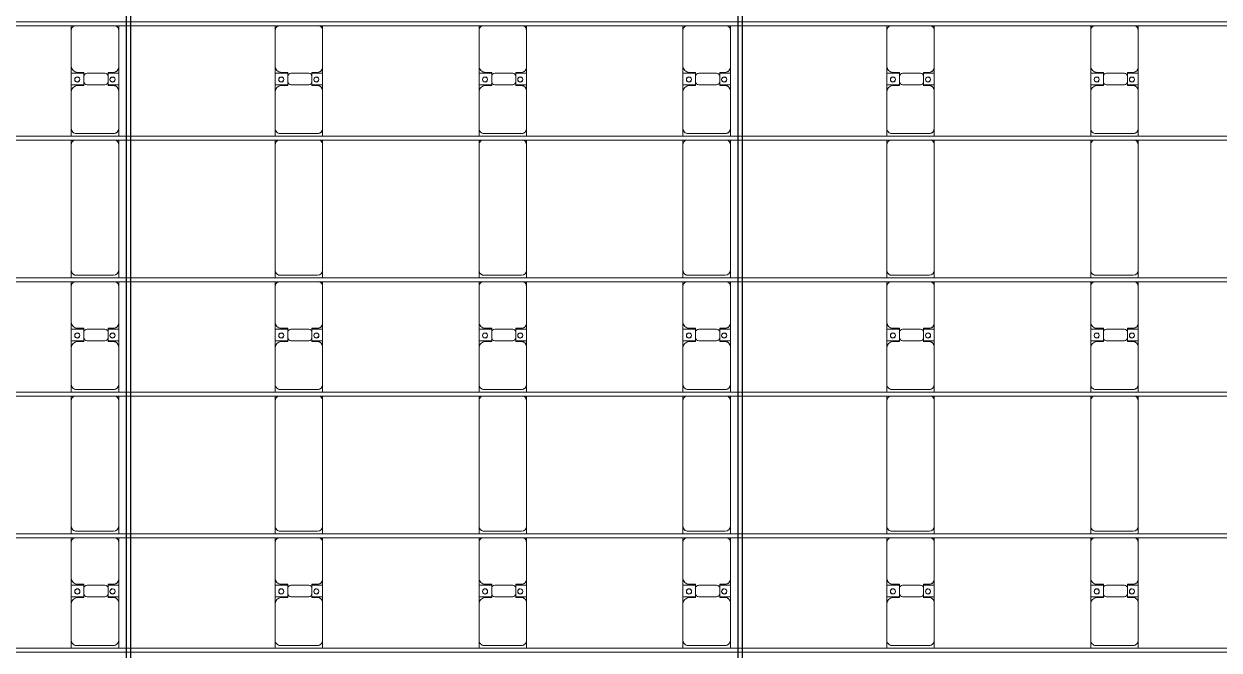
# Model space of a CAD drawing. Header units: millimetres. Extents: x -178706 to 107777, y -87310 to 933.
# Drawn here: x -155589 to -143865, y -50161 to -44021 of the extents above; entities that cross this region are included whole.
import ezdxf

# ---------------------------------------------------------------- set-up
doc = ezdxf.new("R2010")
doc.units = ezdxf.units.MM
doc.layers.add('A-GENM', color=13, linetype='Continuous', lineweight=9)
doc.layers.add('S-BEAM', color=12, linetype='Continuous', lineweight=9)

# ---------------------------------------------------------------- blocks, each defined once
blk = doc.blocks.new('Dai phao do pin - DẢI PHAO ĐỠ PIN-V8-BỐ TRÍ KHUNG KẾT CẤU BÈ PIN 04')
at = {"layer": 'A-GENM', "color": 7}
for p, q in [((25795, 242), (25870, 242)), ((26230, 242), (25870, 242)), ((26230, 242), (26412, 242)), ((26298, 242), (26480, 242)), ((26298, 118), (26298, 242)), ((26412, 242), (26412, 118)), ((26830, 242), (26480, 242)), ((26830, 242), (26875, 242)), ((26915, 242), (26990, 242)), ((28220, 242), (26990, 242)), ((28220, 242), (28265, 242)), ((28305, 242), (28380, 242)), ((28740, 242), (28380, 242)), ((28740, 242), (28922, 242)), ((28808, 242), (28990, 242)), ((28808, 118), (28808, 242)), ((28922, 242), (28922, 118)), ((29340, 242), (28990, 242)), ((29340, 242), (29385, 242)), ((29425, 242), (29500, 242)), ((30730, 242), (29500, 242)), ((30730, 242), (30775, 242)), ((30815, 242), (30890, 242)), ((31250, 242), (30890, 242)), ((31250, 242), (31432, 242)), ((31318, 242), (31500, 242)), ((31318, 118), (31318, 242)), ((31432, 242), (31432, 118)), ((31850, 242), (31500, 242)), ((31850, 242), (31895, 242)), ((25820, 192), (25820, -173)), ((26290, 118), (26290, 182)), ((26382, 118), (26290, 118)), ((26420, 118), (26328, 118)), ((26420, 182), (26420, 118)), ((26940, 192), (26940, -173)), ((28330, 192), (28330, -173)), ((28800, 118), (28800, 182)), ((28892, 118), (28800, 118)), ((28930, 118), (28838, 118)), ((28930, 182), (28930, 118)), ((29450, 192), (29450, -173)), ((30840, 192), (30840, -173)), ((31310, 118), (31310, 182)), ((31402, 118), (31310, 118)), ((31440, 118), (31348, 118)), ((31440, 182), (31440, 118)), ((26298, 88), (26298, -88)), ((26412, -88), (26412, 88)), ((28808, 88), (28808, -88)), ((28922, -88), (28922, 88)), ((31318, 88), (31318, -88)), ((31432, -88), (31432, 88)), ((25870, -223), (25795, -223)), ((25870, -223), (26240, -223)), ((26412, -223), (26240, -223)), ((26290, -173), (26290, -118)), ((26290, -118), (26382, -118)), ((26298, -223), (26298, -118)), ((26470, -223), (26298, -223)), ((26328, -118), (26420, -118)), ((26412, -118), (26412, -223)), ((26420, -118), (26420, -173)), ((26470, -223), (26830, -223)), ((26875, -223), (26830, -223)), ((26990, -223), (26915, -223)), ((26990, -223), (28220, -223)), ((28265, -223), (28220, -223)), ((28380, -223), (28305, -223)), ((28380, -223), (28750, -223)), ((28922, -223), (28750, -223)), ((28800, -173), (28800, -118)), ((28800, -118), (28892, -118)), ((28808, -223), (28808, -118)), ((28980, -223), (28808, -223)), ((28838, -118), (28930, -118)), ((28922, -118), (28922, -223)), ((28930, -118), (28930, -173)), ((28980, -223), (29340, -223)), ((29385, -223), (29340, -223)), ((29500, -223), (29425, -223)), ((29500, -223), (30730, -223)), ((30775, -223), (30730, -223)), ((30890, -223), (30815, -223)), ((30890, -223), (31260, -223)), ((31432, -223), (31260, -223)), ((31310, -173), (31310, -118)), ((31310, -118), (31402, -118)), ((31318, -223), (31318, -118)), ((31490, -223), (31318, -223)), ((31348, -118), (31440, -118)), ((31432, -118), (31432, -223)), ((31440, -118), (31440, -173)), ((31490, -223), (31850, -223)), ((31895, -223), (31850, -223))]:
    blk.add_line(p, q, dxfattribs=at)
for centre, radius, start, end in [((25870, 192), 50, 90, 180), ((26230, 182), 60, 0, 90), ((26480, 182), 60, 90, 180), ((26830, 192), 50, 30, 90), ((26990, 192), 50, 90, 180), ((26990, 192), 50, 105, 180), ((28220, 192), 50, 30, 90), ((28220, 192), 50, 30, 90), ((28380, 192), 50, 90, 180), ((28740, 182), 60, 360, 90), ((28990, 182), 60, 90, 180), ((29340, 192), 50, 30, 90), ((29500, 192), 50, 90, 180), ((29500, 192), 50, 105, 180), ((30730, 192), 50, 30, 90), ((30730, 192), 50, 30, 90), ((30890, 192), 50, 90, 180), ((31250, 182), 60, 0, 90), ((31500, 182), 60, 90, 180), ((31850, 192), 50, 30, 90), ((25870, 192), 50, 135, 180), ((26230, 182), 60, 0, 30), ((26328, 88), 30, 90, 180), ((26349, 183), 25, 360, 180), ((26349, 183), 25, 180, 360), ((26351, 183), 25, 0, 180), ((26351, 183), 25, 180, 360), ((26382, 88), 30, 360, 90), ((26480, 182), 60, 150, 180), ((26830, 192), 50, 30, 45), ((28380, 192), 50, 135, 180), ((28740, 182), 60, 360, 30), ((28838, 88), 30, 90, 180), ((28859, 183), 25, 0, 180), ((28859, 183), 25, 180, 0), ((28861, 183), 25, 360, 180), ((28861, 183), 25, 180, 0), ((28892, 88), 30, 0, 90), ((28990, 182), 60, 150, 180), ((29340, 192), 50, 30, 45), ((30890, 192), 50, 135, 180), ((31250, 182), 60, 0, 30), ((31348, 88), 30, 90, 180), ((31369, 183), 25, 360, 180), ((31369, 183), 25, 180, 0), ((31371, 183), 25, 360, 180), ((31371, 183), 25, 180, 0), ((31402, 88), 30, 0, 90), ((31500, 182), 60, 150, 180), ((31850, 192), 50, 30, 45), ((26328, -88), 30, 180, 270), ((26382, -88), 30, 270, 360), ((28838, -88), 30, 180, 270), ((28892, -88), 30, 270, 360), ((31348, -88), 30, 180, 270), ((31402, -88), 30, 270, 360), ((25870, -173), 50, 180, 270), ((25870, -173), 50, 180, 225), ((26240, -173), 50, 270, 360), ((26240, -173), 50, 315, 0), ((26349, -162), 25, 0, 180), ((26349, -162), 25, 180, 0), ((26351, -162), 25, 0, 180), ((26351, -162), 25, 180, 0), ((26470, -173), 50, 180, 270), ((26470, -173), 50, 180, 225), ((26830, -173), 50, 270, 330), ((26830, -173), 50, 315, 330), ((26990, -173), 50, 180, 270), ((26990, -173), 50, 180, 270), ((28220, -173), 50, 270, 330), ((28220, -173), 50, 285, 330), ((28380, -173), 50, 180, 270), ((28380, -173), 50, 180, 225), ((28750, -173), 50, 270, 360), ((28750, -173), 50, 315, 360), ((28859, -162), 25, 360, 180), ((28859, -162), 25, 180, 360), ((28861, -162), 25, 0, 180), ((28861, -162), 25, 180, 0), ((28980, -173), 50, 180, 270), ((28980, -173), 50, 180, 225), ((29340, -173), 50, 270, 330), ((29340, -173), 50, 315, 330), ((29500, -173), 50, 180, 270), ((29500, -173), 50, 180, 270), ((30730, -173), 50, 270, 330), ((30730, -173), 50, 285, 330), ((30890, -173), 50, 180, 270), ((30890, -173), 50, 180, 225), ((31260, -173), 50, 270, 360), ((31260, -173), 50, 315, 0), ((31369, -162), 25, 0, 180), ((31369, -162), 25, 180, 0), ((31371, -162), 25, 0, 180), ((31371, -162), 25, 180, 0), ((31490, -173), 50, 180, 270), ((31490, -173), 50, 180, 225), ((31850, -173), 50, 270, 330), ((31850, -173), 50, 315, 330)]:
    blk.add_arc(centre, radius, start, end, dxfattribs=at)
blk = doc.blocks.new('Dai phao do pin - DẢI PHAO ĐỠ PIN-V9-BỐ TRÍ KHUNG KẾT CẤU BÈ PIN 04')
at = {"layer": 'A-GENM', "color": 7}
for p, q in [((25795, 242), (25870, 242)), ((26230, 242), (25870, 242)), ((26230, 242), (26412, 242)), ((26298, 242), (26480, 242)), ((26298, 118), (26298, 242)), ((26412, 242), (26412, 118)), ((26830, 242), (26480, 242)), ((26830, 242), (26875, 242)), ((26915, 242), (26990, 242)), ((28220, 242), (26990, 242)), ((28220, 242), (28265, 242)), ((28305, 242), (28380, 242)), ((28740, 242), (28380, 242)), ((28740, 242), (28922, 242)), ((28808, 242), (28990, 242)), ((28808, 118), (28808, 242)), ((28922, 242), (28922, 118)), ((29340, 242), (28990, 242)), ((29340, 242), (29385, 242)), ((29425, 242), (29500, 242)), ((30730, 242), (29500, 242)), ((30730, 242), (30775, 242)), ((30815, 242), (30890, 242)), ((31250, 242), (30890, 242)), ((31250, 242), (31432, 242)), ((31318, 242), (31500, 242)), ((31318, 118), (31318, 242)), ((31432, 242), (31432, 118)), ((31850, 242), (31500, 242)), ((31850, 242), (31895, 242)), ((25820, 192), (25820, -173)), ((26290, 118), (26290, 182)), ((26382, 118), (26290, 118)), ((26420, 118), (26328, 118)), ((26420, 182), (26420, 118)), ((26940, 192), (26940, -173)), ((28330, 192), (28330, -173)), ((28800, 118), (28800, 182)), ((28892, 118), (28800, 118)), ((28930, 118), (28838, 118)), ((28930, 182), (28930, 118)), ((29450, 192), (29450, -173)), ((30840, 192), (30840, -173)), ((31310, 118), (31310, 182)), ((31402, 118), (31310, 118)), ((31440, 118), (31348, 118)), ((31440, 182), (31440, 118)), ((26298, 88), (26298, -88)), ((26412, -88), (26412, 88)), ((28808, 88), (28808, -88)), ((28922, -88), (28922, 88)), ((31318, 88), (31318, -88)), ((31432, -88), (31432, 88)), ((25870, -223), (25795, -223)), ((25870, -223), (26240, -223)), ((26412, -223), (26240, -223)), ((26290, -173), (26290, -118)), ((26290, -118), (26382, -118)), ((26298, -223), (26298, -118)), ((26470, -223), (26298, -223)), ((26328, -118), (26420, -118)), ((26412, -118), (26412, -223)), ((26420, -118), (26420, -173)), ((26470, -223), (26830, -223)), ((26875, -223), (26830, -223)), ((26990, -223), (26915, -223)), ((26990, -223), (28220, -223)), ((28265, -223), (28220, -223)), ((28380, -223), (28305, -223)), ((28380, -223), (28750, -223)), ((28922, -223), (28750, -223)), ((28800, -173), (28800, -118)), ((28800, -118), (28892, -118)), ((28808, -223), (28808, -118)), ((28980, -223), (28808, -223)), ((28838, -118), (28930, -118)), ((28922, -118), (28922, -223)), ((28930, -118), (28930, -173)), ((28980, -223), (29340, -223)), ((29385, -223), (29340, -223)), ((29500, -223), (29425, -223)), ((29500, -223), (30730, -223)), ((30775, -223), (30730, -223)), ((30890, -223), (30815, -223)), ((30890, -223), (31260, -223)), ((31432, -223), (31260, -223)), ((31310, -173), (31310, -118)), ((31310, -118), (31402, -118)), ((31318, -223), (31318, -118)), ((31490, -223), (31318, -223)), ((31348, -118), (31440, -118)), ((31432, -118), (31432, -223)), ((31440, -118), (31440, -173)), ((31490, -223), (31850, -223)), ((31895, -223), (31850, -223))]:
    blk.add_line(p, q, dxfattribs=at)
for centre, radius, start, end in [((25870, 192), 50, 90, 180), ((26230, 182), 60, 0, 90), ((26480, 182), 60, 90, 180), ((26830, 192), 50, 30, 90), ((26990, 192), 50, 90, 180), ((26990, 192), 50, 105, 180), ((28220, 192), 50, 30, 90), ((28220, 192), 50, 30, 90), ((28380, 192), 50, 90, 180), ((28740, 182), 60, 360, 90), ((28990, 182), 60, 90, 180), ((29340, 192), 50, 30, 90), ((29500, 192), 50, 90, 180), ((29500, 192), 50, 105, 180), ((30730, 192), 50, 30, 90), ((30730, 192), 50, 30, 90), ((30890, 192), 50, 90, 180), ((31250, 182), 60, 0, 90), ((31500, 182), 60, 90, 180), ((31850, 192), 50, 30, 90), ((25870, 192), 50, 135, 180), ((26230, 182), 60, 0, 30), ((26328, 88), 30, 90, 180), ((26349, 183), 25, 360, 180), ((26349, 183), 25, 180, 360), ((26351, 183), 25, 0, 180), ((26351, 183), 25, 180, 360), ((26382, 88), 30, 360, 90), ((26480, 182), 60, 150, 180), ((26830, 192), 50, 30, 45), ((28380, 192), 50, 135, 180), ((28740, 182), 60, 360, 30), ((28838, 88), 30, 90, 180), ((28859, 183), 25, 0, 180), ((28859, 183), 25, 180, 0), ((28861, 183), 25, 360, 180), ((28861, 183), 25, 180, 0), ((28892, 88), 30, 0, 90), ((28990, 182), 60, 150, 180), ((29340, 192), 50, 30, 45), ((30890, 192), 50, 135, 180), ((31250, 182), 60, 0, 30), ((31348, 88), 30, 90, 180), ((31369, 183), 25, 360, 180), ((31369, 183), 25, 180, 0), ((31371, 183), 25, 360, 180), ((31371, 183), 25, 180, 0), ((31402, 88), 30, 0, 90), ((31500, 182), 60, 150, 180), ((31850, 192), 50, 30, 45), ((26328, -88), 30, 180, 270), ((26382, -88), 30, 270, 360), ((28838, -88), 30, 180, 270), ((28892, -88), 30, 270, 360), ((31348, -88), 30, 180, 270), ((31402, -88), 30, 270, 360), ((25870, -173), 50, 180, 270), ((25870, -173), 50, 180, 225), ((26240, -173), 50, 270, 360), ((26240, -173), 50, 315, 0), ((26349, -162), 25, 0, 180), ((26349, -162), 25, 180, 0), ((26351, -162), 25, 0, 180), ((26351, -162), 25, 180, 0), ((26470, -173), 50, 180, 270), ((26470, -173), 50, 180, 225), ((26830, -173), 50, 270, 330), ((26830, -173), 50, 315, 330), ((26990, -173), 50, 180, 270), ((26990, -173), 50, 180, 270), ((28220, -173), 50, 270, 330), ((28220, -173), 50, 285, 330), ((28380, -173), 50, 180, 270), ((28380, -173), 50, 180, 225), ((28750, -173), 50, 270, 360), ((28750, -173), 50, 315, 360), ((28859, -162), 25, 360, 180), ((28859, -162), 25, 180, 360), ((28861, -162), 25, 0, 180), ((28861, -162), 25, 180, 0), ((28980, -173), 50, 180, 270), ((28980, -173), 50, 180, 225), ((29340, -173), 50, 270, 330), ((29340, -173), 50, 315, 330), ((29500, -173), 50, 180, 270), ((29500, -173), 50, 180, 270), ((30730, -173), 50, 270, 330), ((30730, -173), 50, 285, 330), ((30890, -173), 50, 180, 270), ((30890, -173), 50, 180, 225), ((31260, -173), 50, 270, 360), ((31260, -173), 50, 315, 0), ((31369, -162), 25, 0, 180), ((31369, -162), 25, 180, 0), ((31371, -162), 25, 0, 180), ((31371, -162), 25, 180, 0), ((31490, -173), 50, 180, 270), ((31490, -173), 50, 180, 225), ((31850, -173), 50, 270, 330), ((31850, -173), 50, 315, 330)]:
    blk.add_arc(centre, radius, start, end, dxfattribs=at)
blk = doc.blocks.new('Dai phao do pin - DẢI PHAO ĐỠ PIN-V10-BỐ TRÍ KHUNG KẾT CẤU BÈ PIN 04')
at = {"layer": 'A-GENM', "color": 7}
for p, q in [((25795, 242), (25870, 242)), ((26230, 242), (25870, 242)), ((26230, 242), (26412, 242)), ((26298, 242), (26480, 242)), ((26298, 118), (26298, 242)), ((26412, 242), (26412, 118)), ((26830, 242), (26480, 242)), ((26830, 242), (26875, 242)), ((26915, 242), (26990, 242)), ((28220, 242), (26990, 242)), ((28220, 242), (28265, 242)), ((28305, 242), (28380, 242)), ((28740, 242), (28380, 242)), ((28740, 242), (28922, 242)), ((28808, 242), (28990, 242)), ((28808, 118), (28808, 242)), ((28922, 242), (28922, 118)), ((29340, 242), (28990, 242)), ((29340, 242), (29385, 242)), ((29425, 242), (29500, 242)), ((30730, 242), (29500, 242)), ((30730, 242), (30775, 242)), ((30815, 242), (30890, 242)), ((31250, 242), (30890, 242)), ((31250, 242), (31432, 242)), ((31318, 242), (31500, 242)), ((31318, 118), (31318, 242)), ((31432, 242), (31432, 118)), ((31850, 242), (31500, 242)), ((31850, 242), (31895, 242)), ((25820, 192), (25820, -173)), ((26290, 118), (26290, 182)), ((26382, 118), (26290, 118)), ((26420, 118), (26328, 118)), ((26420, 182), (26420, 118)), ((26940, 192), (26940, -173)), ((28330, 192), (28330, -173)), ((28800, 118), (28800, 182)), ((28892, 118), (28800, 118)), ((28930, 118), (28838, 118)), ((28930, 182), (28930, 118)), ((29450, 192), (29450, -173)), ((30840, 192), (30840, -173)), ((31310, 118), (31310, 182)), ((31402, 118), (31310, 118)), ((31440, 118), (31348, 118)), ((31440, 182), (31440, 118)), ((26298, 88), (26298, -88)), ((26412, -88), (26412, 88)), ((28808, 88), (28808, -88)), ((28922, -88), (28922, 88)), ((31318, 88), (31318, -88)), ((31432, -88), (31432, 88)), ((25870, -223), (25795, -223)), ((25870, -223), (26240, -223)), ((26412, -223), (26240, -223)), ((26290, -173), (26290, -118)), ((26290, -118), (26382, -118)), ((26298, -223), (26298, -118)), ((26470, -223), (26298, -223)), ((26328, -118), (26420, -118)), ((26412, -118), (26412, -223)), ((26420, -118), (26420, -173)), ((26470, -223), (26830, -223)), ((26875, -223), (26830, -223)), ((26990, -223), (26915, -223)), ((26990, -223), (28220, -223)), ((28265, -223), (28220, -223)), ((28380, -223), (28305, -223)), ((28380, -223), (28750, -223)), ((28922, -223), (28750, -223)), ((28800, -173), (28800, -118)), ((28800, -118), (28892, -118)), ((28808, -223), (28808, -118)), ((28980, -223), (28808, -223)), ((28838, -118), (28930, -118)), ((28922, -118), (28922, -223)), ((28930, -118), (28930, -173)), ((28980, -223), (29340, -223)), ((29385, -223), (29340, -223)), ((29500, -223), (29425, -223)), ((29500, -223), (30730, -223)), ((30775, -223), (30730, -223)), ((30890, -223), (30815, -223)), ((30890, -223), (31260, -223)), ((31432, -223), (31260, -223)), ((31310, -173), (31310, -118)), ((31310, -118), (31402, -118)), ((31318, -223), (31318, -118)), ((31490, -223), (31318, -223)), ((31348, -118), (31440, -118)), ((31432, -118), (31432, -223)), ((31440, -118), (31440, -173)), ((31490, -223), (31850, -223)), ((31895, -223), (31850, -223))]:
    blk.add_line(p, q, dxfattribs=at)
for centre, radius, start, end in [((25870, 192), 50, 90, 180), ((26230, 182), 60, 0, 90), ((26480, 182), 60, 90, 180), ((26830, 192), 50, 30, 90), ((26990, 192), 50, 90, 180), ((26990, 192), 50, 105, 180), ((28220, 192), 50, 30, 90), ((28220, 192), 50, 30, 90), ((28380, 192), 50, 90, 180), ((28740, 182), 60, 360, 90), ((28990, 182), 60, 90, 180), ((29340, 192), 50, 30, 90), ((29500, 192), 50, 90, 180), ((29500, 192), 50, 105, 180), ((30730, 192), 50, 30, 90), ((30730, 192), 50, 30, 90), ((30890, 192), 50, 90, 180), ((31250, 182), 60, 0, 90), ((31500, 182), 60, 90, 180), ((31850, 192), 50, 30, 90), ((25870, 192), 50, 135, 180), ((26230, 182), 60, 0, 30), ((26328, 88), 30, 90, 180), ((26349, 183), 25, 360, 180), ((26349, 183), 25, 180, 360), ((26351, 183), 25, 0, 180), ((26351, 183), 25, 180, 360), ((26382, 88), 30, 360, 90), ((26480, 182), 60, 150, 180), ((26830, 192), 50, 30, 45), ((28380, 192), 50, 135, 180), ((28740, 182), 60, 360, 30), ((28838, 88), 30, 90, 180), ((28859, 183), 25, 0, 180), ((28859, 183), 25, 180, 0), ((28861, 183), 25, 360, 180), ((28861, 183), 25, 180, 0), ((28892, 88), 30, 0, 90), ((28990, 182), 60, 150, 180), ((29340, 192), 50, 30, 45), ((30890, 192), 50, 135, 180), ((31250, 182), 60, 0, 30), ((31348, 88), 30, 90, 180), ((31369, 183), 25, 360, 180), ((31369, 183), 25, 180, 0), ((31371, 183), 25, 360, 180), ((31371, 183), 25, 180, 0), ((31402, 88), 30, 0, 90), ((31500, 182), 60, 150, 180), ((31850, 192), 50, 30, 45), ((26328, -88), 30, 180, 270), ((26382, -88), 30, 270, 360), ((28838, -88), 30, 180, 270), ((28892, -88), 30, 270, 360), ((31348, -88), 30, 180, 270), ((31402, -88), 30, 270, 360), ((25870, -173), 50, 180, 270), ((25870, -173), 50, 180, 225), ((26240, -173), 50, 270, 360), ((26240, -173), 50, 315, 0), ((26349, -162), 25, 0, 180), ((26349, -162), 25, 180, 0), ((26351, -162), 25, 0, 180), ((26351, -162), 25, 180, 0), ((26470, -173), 50, 180, 270), ((26470, -173), 50, 180, 225), ((26830, -173), 50, 270, 330), ((26830, -173), 50, 315, 330), ((26990, -173), 50, 180, 270), ((26990, -173), 50, 180, 270), ((28220, -173), 50, 270, 330), ((28220, -173), 50, 285, 330), ((28380, -173), 50, 180, 270), ((28380, -173), 50, 180, 225), ((28750, -173), 50, 270, 360), ((28750, -173), 50, 315, 360), ((28859, -162), 25, 360, 180), ((28859, -162), 25, 180, 360), ((28861, -162), 25, 0, 180), ((28861, -162), 25, 180, 0), ((28980, -173), 50, 180, 270), ((28980, -173), 50, 180, 225), ((29340, -173), 50, 270, 330), ((29340, -173), 50, 315, 330), ((29500, -173), 50, 180, 270), ((29500, -173), 50, 180, 270), ((30730, -173), 50, 270, 330), ((30730, -173), 50, 285, 330), ((30890, -173), 50, 180, 270), ((30890, -173), 50, 180, 225), ((31260, -173), 50, 270, 360), ((31260, -173), 50, 315, 0), ((31369, -162), 25, 0, 180), ((31369, -162), 25, 180, 0), ((31371, -162), 25, 0, 180), ((31371, -162), 25, 180, 0), ((31490, -173), 50, 180, 270), ((31490, -173), 50, 180, 225), ((31850, -173), 50, 270, 330), ((31850, -173), 50, 315, 330)]:
    blk.add_arc(centre, radius, start, end, dxfattribs=at)
blk = doc.blocks.new('Dai phao do pin - DẢI PHAO ĐỠ PIN-V11-BỐ TRÍ KHUNG KẾT CẤU BÈ PIN 04')
at = {"layer": 'A-GENM', "color": 7}
for p, q in [((25795, 242), (25870, 242)), ((26230, 242), (25870, 242)), ((26230, 242), (26412, 242)), ((26298, 242), (26480, 242)), ((26298, 118), (26298, 242)), ((26412, 242), (26412, 118)), ((26830, 242), (26480, 242)), ((26830, 242), (26875, 242)), ((26915, 242), (26990, 242)), ((28220, 242), (26990, 242)), ((28220, 242), (28265, 242)), ((28305, 242), (28380, 242)), ((28740, 242), (28380, 242)), ((28740, 242), (28922, 242)), ((28808, 242), (28990, 242)), ((28808, 118), (28808, 242)), ((28922, 242), (28922, 118)), ((29340, 242), (28990, 242)), ((29340, 242), (29385, 242)), ((29425, 242), (29500, 242)), ((30730, 242), (29500, 242)), ((30730, 242), (30775, 242)), ((30815, 242), (30890, 242)), ((31250, 242), (30890, 242)), ((31250, 242), (31432, 242)), ((31318, 242), (31500, 242)), ((31318, 118), (31318, 242)), ((31432, 242), (31432, 118)), ((31850, 242), (31500, 242)), ((31850, 242), (31895, 242)), ((25820, 192), (25820, -173)), ((26290, 118), (26290, 182)), ((26382, 118), (26290, 118)), ((26420, 118), (26328, 118)), ((26420, 182), (26420, 118)), ((26940, 192), (26940, -173)), ((28330, 192), (28330, -173)), ((28800, 118), (28800, 182)), ((28892, 118), (28800, 118)), ((28930, 118), (28838, 118)), ((28930, 182), (28930, 118)), ((29450, 192), (29450, -173)), ((30840, 192), (30840, -173)), ((31310, 118), (31310, 182)), ((31402, 118), (31310, 118)), ((31440, 118), (31348, 118)), ((31440, 182), (31440, 118)), ((26298, 88), (26298, -88)), ((26412, -88), (26412, 88)), ((28808, 88), (28808, -88)), ((28922, -88), (28922, 88)), ((31318, 88), (31318, -88)), ((31432, -88), (31432, 88)), ((25870, -223), (25795, -223)), ((25870, -223), (26240, -223)), ((26412, -223), (26240, -223)), ((26290, -173), (26290, -118)), ((26290, -118), (26382, -118)), ((26298, -223), (26298, -118)), ((26470, -223), (26298, -223)), ((26328, -118), (26420, -118)), ((26412, -118), (26412, -223)), ((26420, -118), (26420, -173)), ((26470, -223), (26830, -223)), ((26875, -223), (26830, -223)), ((26990, -223), (26915, -223)), ((26990, -223), (28220, -223)), ((28265, -223), (28220, -223)), ((28380, -223), (28305, -223)), ((28380, -223), (28750, -223)), ((28922, -223), (28750, -223)), ((28800, -173), (28800, -118)), ((28800, -118), (28892, -118)), ((28808, -223), (28808, -118)), ((28980, -223), (28808, -223)), ((28838, -118), (28930, -118)), ((28922, -118), (28922, -223)), ((28930, -118), (28930, -173)), ((28980, -223), (29340, -223)), ((29385, -223), (29340, -223)), ((29500, -223), (29425, -223)), ((29500, -223), (30730, -223)), ((30775, -223), (30730, -223)), ((30890, -223), (30815, -223)), ((30890, -223), (31260, -223)), ((31432, -223), (31260, -223)), ((31310, -173), (31310, -118)), ((31310, -118), (31402, -118)), ((31318, -223), (31318, -118)), ((31490, -223), (31318, -223)), ((31348, -118), (31440, -118)), ((31432, -118), (31432, -223)), ((31440, -118), (31440, -173)), ((31490, -223), (31850, -223)), ((31895, -223), (31850, -223))]:
    blk.add_line(p, q, dxfattribs=at)
for centre, radius, start, end in [((25870, 192), 50, 90, 180), ((26230, 182), 60, 0, 90), ((26480, 182), 60, 90, 180), ((26830, 192), 50, 30, 90), ((26990, 192), 50, 90, 180), ((26990, 192), 50, 105, 180), ((28220, 192), 50, 30, 90), ((28220, 192), 50, 30, 90), ((28380, 192), 50, 90, 180), ((28740, 182), 60, 360, 90), ((28990, 182), 60, 90, 180), ((29340, 192), 50, 30, 90), ((29500, 192), 50, 90, 180), ((29500, 192), 50, 105, 180), ((30730, 192), 50, 30, 90), ((30730, 192), 50, 30, 90), ((30890, 192), 50, 90, 180), ((31250, 182), 60, 0, 90), ((31500, 182), 60, 90, 180), ((31850, 192), 50, 30, 90), ((25870, 192), 50, 135, 180), ((26230, 182), 60, 0, 30), ((26328, 88), 30, 90, 180), ((26349, 183), 25, 360, 180), ((26349, 183), 25, 180, 360), ((26351, 183), 25, 0, 180), ((26351, 183), 25, 180, 360), ((26382, 88), 30, 360, 90), ((26480, 182), 60, 150, 180), ((26830, 192), 50, 30, 45), ((28380, 192), 50, 135, 180), ((28740, 182), 60, 360, 30), ((28838, 88), 30, 90, 180), ((28859, 183), 25, 0, 180), ((28859, 183), 25, 180, 0), ((28861, 183), 25, 360, 180), ((28861, 183), 25, 180, 0), ((28892, 88), 30, 0, 90), ((28990, 182), 60, 150, 180), ((29340, 192), 50, 30, 45), ((30890, 192), 50, 135, 180), ((31250, 182), 60, 0, 30), ((31348, 88), 30, 90, 180), ((31369, 183), 25, 360, 180), ((31369, 183), 25, 180, 0), ((31371, 183), 25, 360, 180), ((31371, 183), 25, 180, 0), ((31402, 88), 30, 0, 90), ((31500, 182), 60, 150, 180), ((31850, 192), 50, 30, 45), ((26328, -88), 30, 180, 270), ((26382, -88), 30, 270, 360), ((28838, -88), 30, 180, 270), ((28892, -88), 30, 270, 360), ((31348, -88), 30, 180, 270), ((31402, -88), 30, 270, 360), ((25870, -173), 50, 180, 270), ((25870, -173), 50, 180, 225), ((26240, -173), 50, 270, 360), ((26240, -173), 50, 315, 0), ((26349, -162), 25, 0, 180), ((26349, -162), 25, 180, 0), ((26351, -162), 25, 0, 180), ((26351, -162), 25, 180, 0), ((26470, -173), 50, 180, 270), ((26470, -173), 50, 180, 225), ((26830, -173), 50, 270, 330), ((26830, -173), 50, 315, 330), ((26990, -173), 50, 180, 270), ((26990, -173), 50, 180, 270), ((28220, -173), 50, 270, 330), ((28220, -173), 50, 285, 330), ((28380, -173), 50, 180, 270), ((28380, -173), 50, 180, 225), ((28750, -173), 50, 270, 360), ((28750, -173), 50, 315, 360), ((28859, -162), 25, 360, 180), ((28859, -162), 25, 180, 360), ((28861, -162), 25, 0, 180), ((28861, -162), 25, 180, 0), ((28980, -173), 50, 180, 270), ((28980, -173), 50, 180, 225), ((29340, -173), 50, 270, 330), ((29340, -173), 50, 315, 330), ((29500, -173), 50, 180, 270), ((29500, -173), 50, 180, 270), ((30730, -173), 50, 270, 330), ((30730, -173), 50, 285, 330), ((30890, -173), 50, 180, 270), ((30890, -173), 50, 180, 225), ((31260, -173), 50, 270, 360), ((31260, -173), 50, 315, 0), ((31369, -162), 25, 0, 180), ((31369, -162), 25, 180, 0), ((31371, -162), 25, 0, 180), ((31371, -162), 25, 180, 0), ((31490, -173), 50, 180, 270), ((31490, -173), 50, 180, 225), ((31850, -173), 50, 270, 330), ((31850, -173), 50, 315, 330)]:
    blk.add_arc(centre, radius, start, end, dxfattribs=at)
blk = doc.blocks.new('Dai phao do pin - DẢI PHAO ĐỠ PIN-V12-BỐ TRÍ KHUNG KẾT CẤU BÈ PIN 04')
at = {"layer": 'A-GENM', "color": 7}
for p, q in [((25795, 242), (25870, 242)), ((26230, 242), (25870, 242)), ((26230, 242), (26412, 242)), ((26298, 242), (26480, 242)), ((26298, 118), (26298, 242)), ((26412, 242), (26412, 118)), ((26830, 242), (26480, 242)), ((26830, 242), (26875, 242)), ((26915, 242), (26990, 242)), ((28220, 242), (26990, 242)), ((28220, 242), (28265, 242)), ((28305, 242), (28380, 242)), ((28740, 242), (28380, 242)), ((28740, 242), (28922, 242)), ((28808, 242), (28990, 242)), ((28808, 118), (28808, 242)), ((28922, 242), (28922, 118)), ((29340, 242), (28990, 242)), ((29340, 242), (29385, 242)), ((29425, 242), (29500, 242)), ((30730, 242), (29500, 242)), ((30730, 242), (30775, 242)), ((30815, 242), (30890, 242)), ((31250, 242), (30890, 242)), ((31250, 242), (31432, 242)), ((31318, 242), (31500, 242)), ((31318, 118), (31318, 242)), ((31432, 242), (31432, 118)), ((31850, 242), (31500, 242)), ((31850, 242), (31895, 242)), ((25820, 192), (25820, -173)), ((26290, 118), (26290, 182)), ((26382, 118), (26290, 118)), ((26420, 118), (26328, 118)), ((26420, 182), (26420, 118)), ((26940, 192), (26940, -173)), ((28330, 192), (28330, -173)), ((28800, 118), (28800, 182)), ((28892, 118), (28800, 118)), ((28930, 118), (28838, 118)), ((28930, 182), (28930, 118)), ((29450, 192), (29450, -173)), ((30840, 192), (30840, -173)), ((31310, 118), (31310, 182)), ((31402, 118), (31310, 118)), ((31440, 118), (31348, 118)), ((31440, 182), (31440, 118)), ((26298, 88), (26298, -88)), ((26412, -88), (26412, 88)), ((28808, 88), (28808, -88)), ((28922, -88), (28922, 88)), ((31318, 88), (31318, -88)), ((31432, -88), (31432, 88)), ((25870, -223), (25795, -223)), ((25870, -223), (26240, -223)), ((26412, -223), (26240, -223)), ((26290, -173), (26290, -118)), ((26290, -118), (26382, -118)), ((26298, -223), (26298, -118)), ((26470, -223), (26298, -223)), ((26328, -118), (26420, -118)), ((26412, -118), (26412, -223)), ((26420, -118), (26420, -173)), ((26470, -223), (26830, -223)), ((26875, -223), (26830, -223)), ((26990, -223), (26915, -223)), ((26990, -223), (28220, -223)), ((28265, -223), (28220, -223)), ((28380, -223), (28305, -223)), ((28380, -223), (28750, -223)), ((28922, -223), (28750, -223)), ((28800, -173), (28800, -118)), ((28800, -118), (28892, -118)), ((28808, -223), (28808, -118)), ((28980, -223), (28808, -223)), ((28838, -118), (28930, -118)), ((28922, -118), (28922, -223)), ((28930, -118), (28930, -173)), ((28980, -223), (29340, -223)), ((29385, -223), (29340, -223)), ((29500, -223), (29425, -223)), ((29500, -223), (30730, -223)), ((30775, -223), (30730, -223)), ((30890, -223), (30815, -223)), ((30890, -223), (31260, -223)), ((31432, -223), (31260, -223)), ((31310, -173), (31310, -118)), ((31310, -118), (31402, -118)), ((31318, -223), (31318, -118)), ((31490, -223), (31318, -223)), ((31348, -118), (31440, -118)), ((31432, -118), (31432, -223)), ((31440, -118), (31440, -173)), ((31490, -223), (31850, -223)), ((31895, -223), (31850, -223))]:
    blk.add_line(p, q, dxfattribs=at)
for centre, radius, start, end in [((25870, 192), 50, 90, 180), ((26230, 182), 60, 0, 90), ((26480, 182), 60, 90, 180), ((26830, 192), 50, 30, 90), ((26990, 192), 50, 90, 180), ((26990, 192), 50, 105, 180), ((28220, 192), 50, 30, 90), ((28220, 192), 50, 30, 90), ((28380, 192), 50, 90, 180), ((28740, 182), 60, 360, 90), ((28990, 182), 60, 90, 180), ((29340, 192), 50, 30, 90), ((29500, 192), 50, 90, 180), ((29500, 192), 50, 105, 180), ((30730, 192), 50, 30, 90), ((30730, 192), 50, 30, 90), ((30890, 192), 50, 90, 180), ((31250, 182), 60, 0, 90), ((31500, 182), 60, 90, 180), ((31850, 192), 50, 30, 90), ((25870, 192), 50, 135, 180), ((26230, 182), 60, 0, 30), ((26328, 88), 30, 90, 180), ((26349, 183), 25, 360, 180), ((26349, 183), 25, 180, 360), ((26351, 183), 25, 0, 180), ((26351, 183), 25, 180, 360), ((26382, 88), 30, 360, 90), ((26480, 182), 60, 150, 180), ((26830, 192), 50, 30, 45), ((28380, 192), 50, 135, 180), ((28740, 182), 60, 360, 30), ((28838, 88), 30, 90, 180), ((28859, 183), 25, 0, 180), ((28859, 183), 25, 180, 0), ((28861, 183), 25, 360, 180), ((28861, 183), 25, 180, 0), ((28892, 88), 30, 0, 90), ((28990, 182), 60, 150, 180), ((29340, 192), 50, 30, 45), ((30890, 192), 50, 135, 180), ((31250, 182), 60, 0, 30), ((31348, 88), 30, 90, 180), ((31369, 183), 25, 360, 180), ((31369, 183), 25, 180, 0), ((31371, 183), 25, 360, 180), ((31371, 183), 25, 180, 0), ((31402, 88), 30, 0, 90), ((31500, 182), 60, 150, 180), ((31850, 192), 50, 30, 45), ((26328, -88), 30, 180, 270), ((26382, -88), 30, 270, 360), ((28838, -88), 30, 180, 270), ((28892, -88), 30, 270, 360), ((31348, -88), 30, 180, 270), ((31402, -88), 30, 270, 360), ((25870, -173), 50, 180, 270), ((25870, -173), 50, 180, 225), ((26240, -173), 50, 270, 360), ((26240, -173), 50, 315, 0), ((26349, -162), 25, 0, 180), ((26349, -162), 25, 180, 0), ((26351, -162), 25, 0, 180), ((26351, -162), 25, 180, 0), ((26470, -173), 50, 180, 270), ((26470, -173), 50, 180, 225), ((26830, -173), 50, 270, 330), ((26830, -173), 50, 315, 330), ((26990, -173), 50, 180, 270), ((26990, -173), 50, 180, 270), ((28220, -173), 50, 270, 330), ((28220, -173), 50, 285, 330), ((28380, -173), 50, 180, 270), ((28380, -173), 50, 180, 225), ((28750, -173), 50, 270, 360), ((28750, -173), 50, 315, 360), ((28859, -162), 25, 360, 180), ((28859, -162), 25, 180, 360), ((28861, -162), 25, 0, 180), ((28861, -162), 25, 180, 0), ((28980, -173), 50, 180, 270), ((28980, -173), 50, 180, 225), ((29340, -173), 50, 270, 330), ((29340, -173), 50, 315, 330), ((29500, -173), 50, 180, 270), ((29500, -173), 50, 180, 270), ((30730, -173), 50, 270, 330), ((30730, -173), 50, 285, 330), ((30890, -173), 50, 180, 270), ((30890, -173), 50, 180, 225), ((31260, -173), 50, 270, 360), ((31260, -173), 50, 315, 0), ((31369, -162), 25, 0, 180), ((31369, -162), 25, 180, 0), ((31371, -162), 25, 0, 180), ((31371, -162), 25, 180, 0), ((31490, -173), 50, 180, 270), ((31490, -173), 50, 180, 225), ((31850, -173), 50, 270, 330), ((31850, -173), 50, 315, 330)]:
    blk.add_arc(centre, radius, start, end, dxfattribs=at)
blk = doc.blocks.new('Dai phao do pin - DẢI PHAO ĐỠ PIN-V13-BỐ TRÍ KHUNG KẾT CẤU BÈ PIN 04')
at = {"layer": 'A-GENM', "color": 7}
for p, q in [((25795, 242), (25870, 242)), ((26230, 242), (25870, 242)), ((26230, 242), (26412, 242)), ((26298, 242), (26480, 242)), ((26298, 122), (26298, 242)), ((26412, 242), (26412, 122)), ((26830, 242), (26480, 242)), ((26830, 242), (26875, 242)), ((26915, 242), (26990, 242)), ((28220, 242), (26990, 242)), ((28220, 242), (28265, 242)), ((28305, 242), (28380, 242)), ((28740, 242), (28380, 242)), ((28740, 242), (28922, 242)), ((28808, 242), (28990, 242)), ((28808, 122), (28808, 242)), ((28922, 242), (28922, 122)), ((29340, 242), (28990, 242)), ((29340, 242), (29385, 242)), ((29425, 242), (29500, 242)), ((30730, 242), (29500, 242)), ((30730, 242), (30775, 242)), ((30815, 242), (30890, 242)), ((31250, 242), (30890, 242)), ((31250, 242), (31432, 242)), ((31318, 242), (31500, 242)), ((31318, 122), (31318, 242)), ((31432, 242), (31432, 122)), ((31850, 242), (31500, 242)), ((31850, 242), (31895, 242)), ((25820, 192), (25820, -173)), ((26290, 118), (26290, 182)), ((26382, 118), (26290, 118)), ((26420, 118), (26328, 118)), ((26420, 182), (26420, 118)), ((26940, 192), (26940, -173)), ((28330, 192), (28330, -173)), ((28800, 118), (28800, 182)), ((28892, 118), (28800, 118)), ((28930, 118), (28838, 118)), ((28930, 182), (28930, 118)), ((29450, 192), (29450, -173)), ((30840, 192), (30840, -173)), ((31310, 118), (31310, 182)), ((31402, 118), (31310, 118)), ((31440, 118), (31348, 118)), ((31440, 182), (31440, 118)), ((26298, 88), (26298, -88)), ((26412, -88), (26412, 88)), ((28808, 88), (28808, -88)), ((28922, -88), (28922, 88)), ((31318, 88), (31318, -88)), ((31432, -88), (31432, 88)), ((25870, -223), (25795, -223)), ((25870, -223), (26240, -223)), ((26412, -223), (26240, -223)), ((26290, -173), (26290, -118)), ((26290, -118), (26382, -118)), ((26298, -223), (26298, -118)), ((26470, -223), (26298, -223)), ((26328, -118), (26420, -118)), ((26412, -118), (26412, -223)), ((26420, -118), (26420, -173)), ((26470, -223), (26830, -223)), ((26875, -223), (26830, -223)), ((26990, -223), (26915, -223)), ((26990, -223), (28220, -223)), ((28265, -223), (28220, -223)), ((28380, -223), (28305, -223)), ((28380, -223), (28750, -223)), ((28922, -223), (28750, -223)), ((28800, -173), (28800, -118)), ((28800, -118), (28892, -118)), ((28808, -223), (28808, -118)), ((28980, -223), (28808, -223)), ((28838, -118), (28930, -118)), ((28922, -118), (28922, -223)), ((28930, -118), (28930, -173)), ((28980, -223), (29340, -223)), ((29385, -223), (29340, -223)), ((29500, -223), (29425, -223)), ((29500, -223), (30730, -223)), ((30775, -223), (30730, -223)), ((30890, -223), (30815, -223)), ((30890, -223), (31260, -223)), ((31432, -223), (31260, -223)), ((31310, -173), (31310, -118)), ((31310, -118), (31402, -118)), ((31318, -223), (31318, -118)), ((31490, -223), (31318, -223)), ((31348, -118), (31440, -118)), ((31432, -118), (31432, -223)), ((31440, -118), (31440, -173)), ((31490, -223), (31850, -223)), ((31895, -223), (31850, -223))]:
    blk.add_line(p, q, dxfattribs=at)
for centre, radius, start, end in [((25870, 192), 50, 90, 180), ((26230, 182), 60, 0, 90), ((26480, 182), 60, 90, 180), ((26830, 192), 50, 30, 90), ((26990, 192), 50, 90, 180), ((26990, 192), 50, 105, 180), ((28220, 192), 50, 30, 90), ((28220, 192), 50, 30, 90), ((28380, 192), 50, 90, 180), ((28740, 182), 60, 360, 90), ((28990, 182), 60, 90, 180), ((29340, 192), 50, 30, 90), ((29500, 192), 50, 90, 180), ((29500, 192), 50, 105, 180), ((30730, 192), 50, 30, 90), ((30730, 192), 50, 30, 90), ((30890, 192), 50, 90, 180), ((31250, 182), 60, 0, 90), ((31500, 182), 60, 90, 180), ((31850, 192), 50, 30, 90), ((25870, 192), 50, 135, 180), ((26230, 182), 60, 0, 30), ((26328, 88), 30, 90, 180), ((26349, 183), 25, 360, 180), ((26349, 183), 25, 180, 360), ((26351, 183), 25, 0, 180), ((26351, 183), 25, 180, 360), ((26382, 88), 30, 360, 90), ((26480, 182), 60, 150, 180), ((26830, 192), 50, 30, 45), ((28380, 192), 50, 135, 180), ((28740, 182), 60, 360, 30), ((28838, 88), 30, 90, 180), ((28859, 183), 25, 0, 180), ((28859, 183), 25, 180, 0), ((28861, 183), 25, 360, 180), ((28861, 183), 25, 180, 0), ((28892, 88), 30, 0, 90), ((28990, 182), 60, 150, 180), ((29340, 192), 50, 30, 45), ((30890, 192), 50, 135, 180), ((31250, 182), 60, 0, 30), ((31348, 88), 30, 90, 180), ((31369, 183), 25, 360, 180), ((31369, 183), 25, 180, 0), ((31371, 183), 25, 360, 180), ((31371, 183), 25, 180, 0), ((31402, 88), 30, 0, 90), ((31500, 182), 60, 150, 180), ((31850, 192), 50, 30, 45), ((26328, -88), 30, 180, 270), ((26382, -88), 30, 270, 360), ((28838, -88), 30, 180, 270), ((28892, -88), 30, 270, 360), ((31348, -88), 30, 180, 270), ((31402, -88), 30, 270, 360), ((25870, -173), 50, 180, 270), ((25870, -173), 50, 180, 225), ((26240, -173), 50, 270, 360), ((26240, -173), 50, 315, 0), ((26349, -162), 25, 0, 180), ((26349, -162), 25, 180, 0), ((26351, -162), 25, 0, 180), ((26351, -162), 25, 180, 0), ((26470, -173), 50, 180, 270), ((26470, -173), 50, 180, 225), ((26830, -173), 50, 270, 330), ((26830, -173), 50, 315, 330), ((26990, -173), 50, 180, 270), ((26990, -173), 50, 180, 270), ((28220, -173), 50, 270, 330), ((28220, -173), 50, 285, 330), ((28380, -173), 50, 180, 270), ((28380, -173), 50, 180, 225), ((28750, -173), 50, 270, 360), ((28750, -173), 50, 315, 360), ((28859, -162), 25, 360, 180), ((28859, -162), 25, 180, 360), ((28861, -162), 25, 0, 180), ((28861, -162), 25, 180, 0), ((28980, -173), 50, 180, 270), ((28980, -173), 50, 180, 225), ((29340, -173), 50, 270, 330), ((29340, -173), 50, 315, 330), ((29500, -173), 50, 180, 270), ((29500, -173), 50, 180, 270), ((30730, -173), 50, 270, 330), ((30730, -173), 50, 285, 330), ((30890, -173), 50, 180, 270), ((30890, -173), 50, 180, 225), ((31260, -173), 50, 270, 360), ((31260, -173), 50, 315, 0), ((31369, -162), 25, 0, 180), ((31369, -162), 25, 180, 0), ((31371, -162), 25, 0, 180), ((31371, -162), 25, 180, 0), ((31490, -173), 50, 180, 270), ((31490, -173), 50, 180, 225), ((31850, -173), 50, 270, 330), ((31850, -173), 50, 315, 330)]:
    blk.add_arc(centre, radius, start, end, dxfattribs=at)
blk = doc.blocks.new('Dầm C52 - Dầm C52-22346-BỐ TRÍ KHUNG KẾT CẤU BÈ PIN 04')
at = {"layer": 'S-BEAM', "color": 1}
for p, q in [((-87623, 20), (87623, 20)), ((87623, -20), (-87623, -20))]:
    blk.add_line(p, q, dxfattribs=at)
blk = doc.blocks.new('Dầm C52 - Hộp 40x60-15957-BỐ TRÍ KHUNG KẾT CẤU BÈ PIN 04')
at = {"layer": 'S-BEAM', "color": 3, "lineweight": 25}
for p, q in [((-37160, 20), (37160, 20)), ((37160, -20), (-37160, -20))]:
    blk.add_line(p, q, dxfattribs=at)
blk = doc.blocks.new('HOBANMONG_BEPIN 4_rvt-1-BỐ TRÍ KHUNG KẾT CẤU BÈ PIN 04')
at = {"layer": 'A-GENM', "color": 3, "lineweight": 25, "rotation": 90.00010434022407}
for name, p in [('Dai phao do pin - DẢI PHAO ĐỠ PIN-V8-BỐ TRÍ KHUNG KẾT CẤU BÈ PIN 04', (-154882, -75936)), ('Dai phao do pin - DẢI PHAO ĐỠ PIN-V9-BỐ TRÍ KHUNG KẾT CẤU BÈ PIN 04', (-152882, -75936)), ('Dai phao do pin - DẢI PHAO ĐỠ PIN-V10-BỐ TRÍ KHUNG KẾT CẤU BÈ PIN 04', (-150882, -75936)), ('Dai phao do pin - DẢI PHAO ĐỠ PIN-V11-BỐ TRÍ KHUNG KẾT CẤU BÈ PIN 04', (-148882, -75936)), ('Dai phao do pin - DẢI PHAO ĐỠ PIN-V12-BỐ TRÍ KHUNG KẾT CẤU BÈ PIN 04', (-146882, -75936)), ('Dai phao do pin - DẢI PHAO ĐỠ PIN-V13-BỐ TRÍ KHUNG KẾT CẤU BÈ PIN 04', (-144882, -75936))]:
    blk.add_blockref(name, p, dxfattribs=at)
at = {"layer": 'S-BEAM', "color": 3, "lineweight": 25}
for name, p, rotation in [('Dầm C52 - Hộp 40x60-15957-BỐ TRÍ KHUNG KẾT CẤU BÈ PIN 04', (-154562, -42627), 90.00010434022374), ('Dầm C52 - Hộp 40x60-15957-BỐ TRÍ KHUNG KẾT CẤU BÈ PIN 04', (-148562, -42627), 90.00010434022374), ('Dầm C52 - Dầm C52-22346-BỐ TRÍ KHUNG KẾT CẤU BÈ PIN 04', (-83884, -44021), 180.0001043386848), ('Dầm C52 - Dầm C52-22346-BỐ TRÍ KHUNG KẾT CẤU BÈ PIN 04', (-83881, -45141), 180.0001043386848), ('Dầm C52 - Dầm C52-22346-BỐ TRÍ KHUNG KẾT CẤU BÈ PIN 04', (-83877, -46531), 180.0001043386848), ('Dầm C52 - Dầm C52-22346-BỐ TRÍ KHUNG KẾT CẤU BÈ PIN 04', (-83874, -47651), 180.0001043386848), ('Dầm C52 - Dầm C52-22346-BỐ TRÍ KHUNG KẾT CẤU BÈ PIN 04', (-83871, -49041), 180.0001043386848), ('Dầm C52 - Dầm C52-22346-BỐ TRÍ KHUNG KẾT CẤU BÈ PIN 04', (-83867, -50161), 180.0001043386848)]:
    blk.add_blockref(name, p, dxfattribs=dict(at, rotation=rotation))

msp = doc.modelspace()

# ---------------------------------------------------------------- block references
at = {"lineweight": 5}
msp.add_blockref('HOBANMONG_BEPIN 4_rvt-1-BỐ TRÍ KHUNG KẾT CẤU BÈ PIN 04', (0, 0), dxfattribs=at)

doc.saveas('drawing.dxf')
